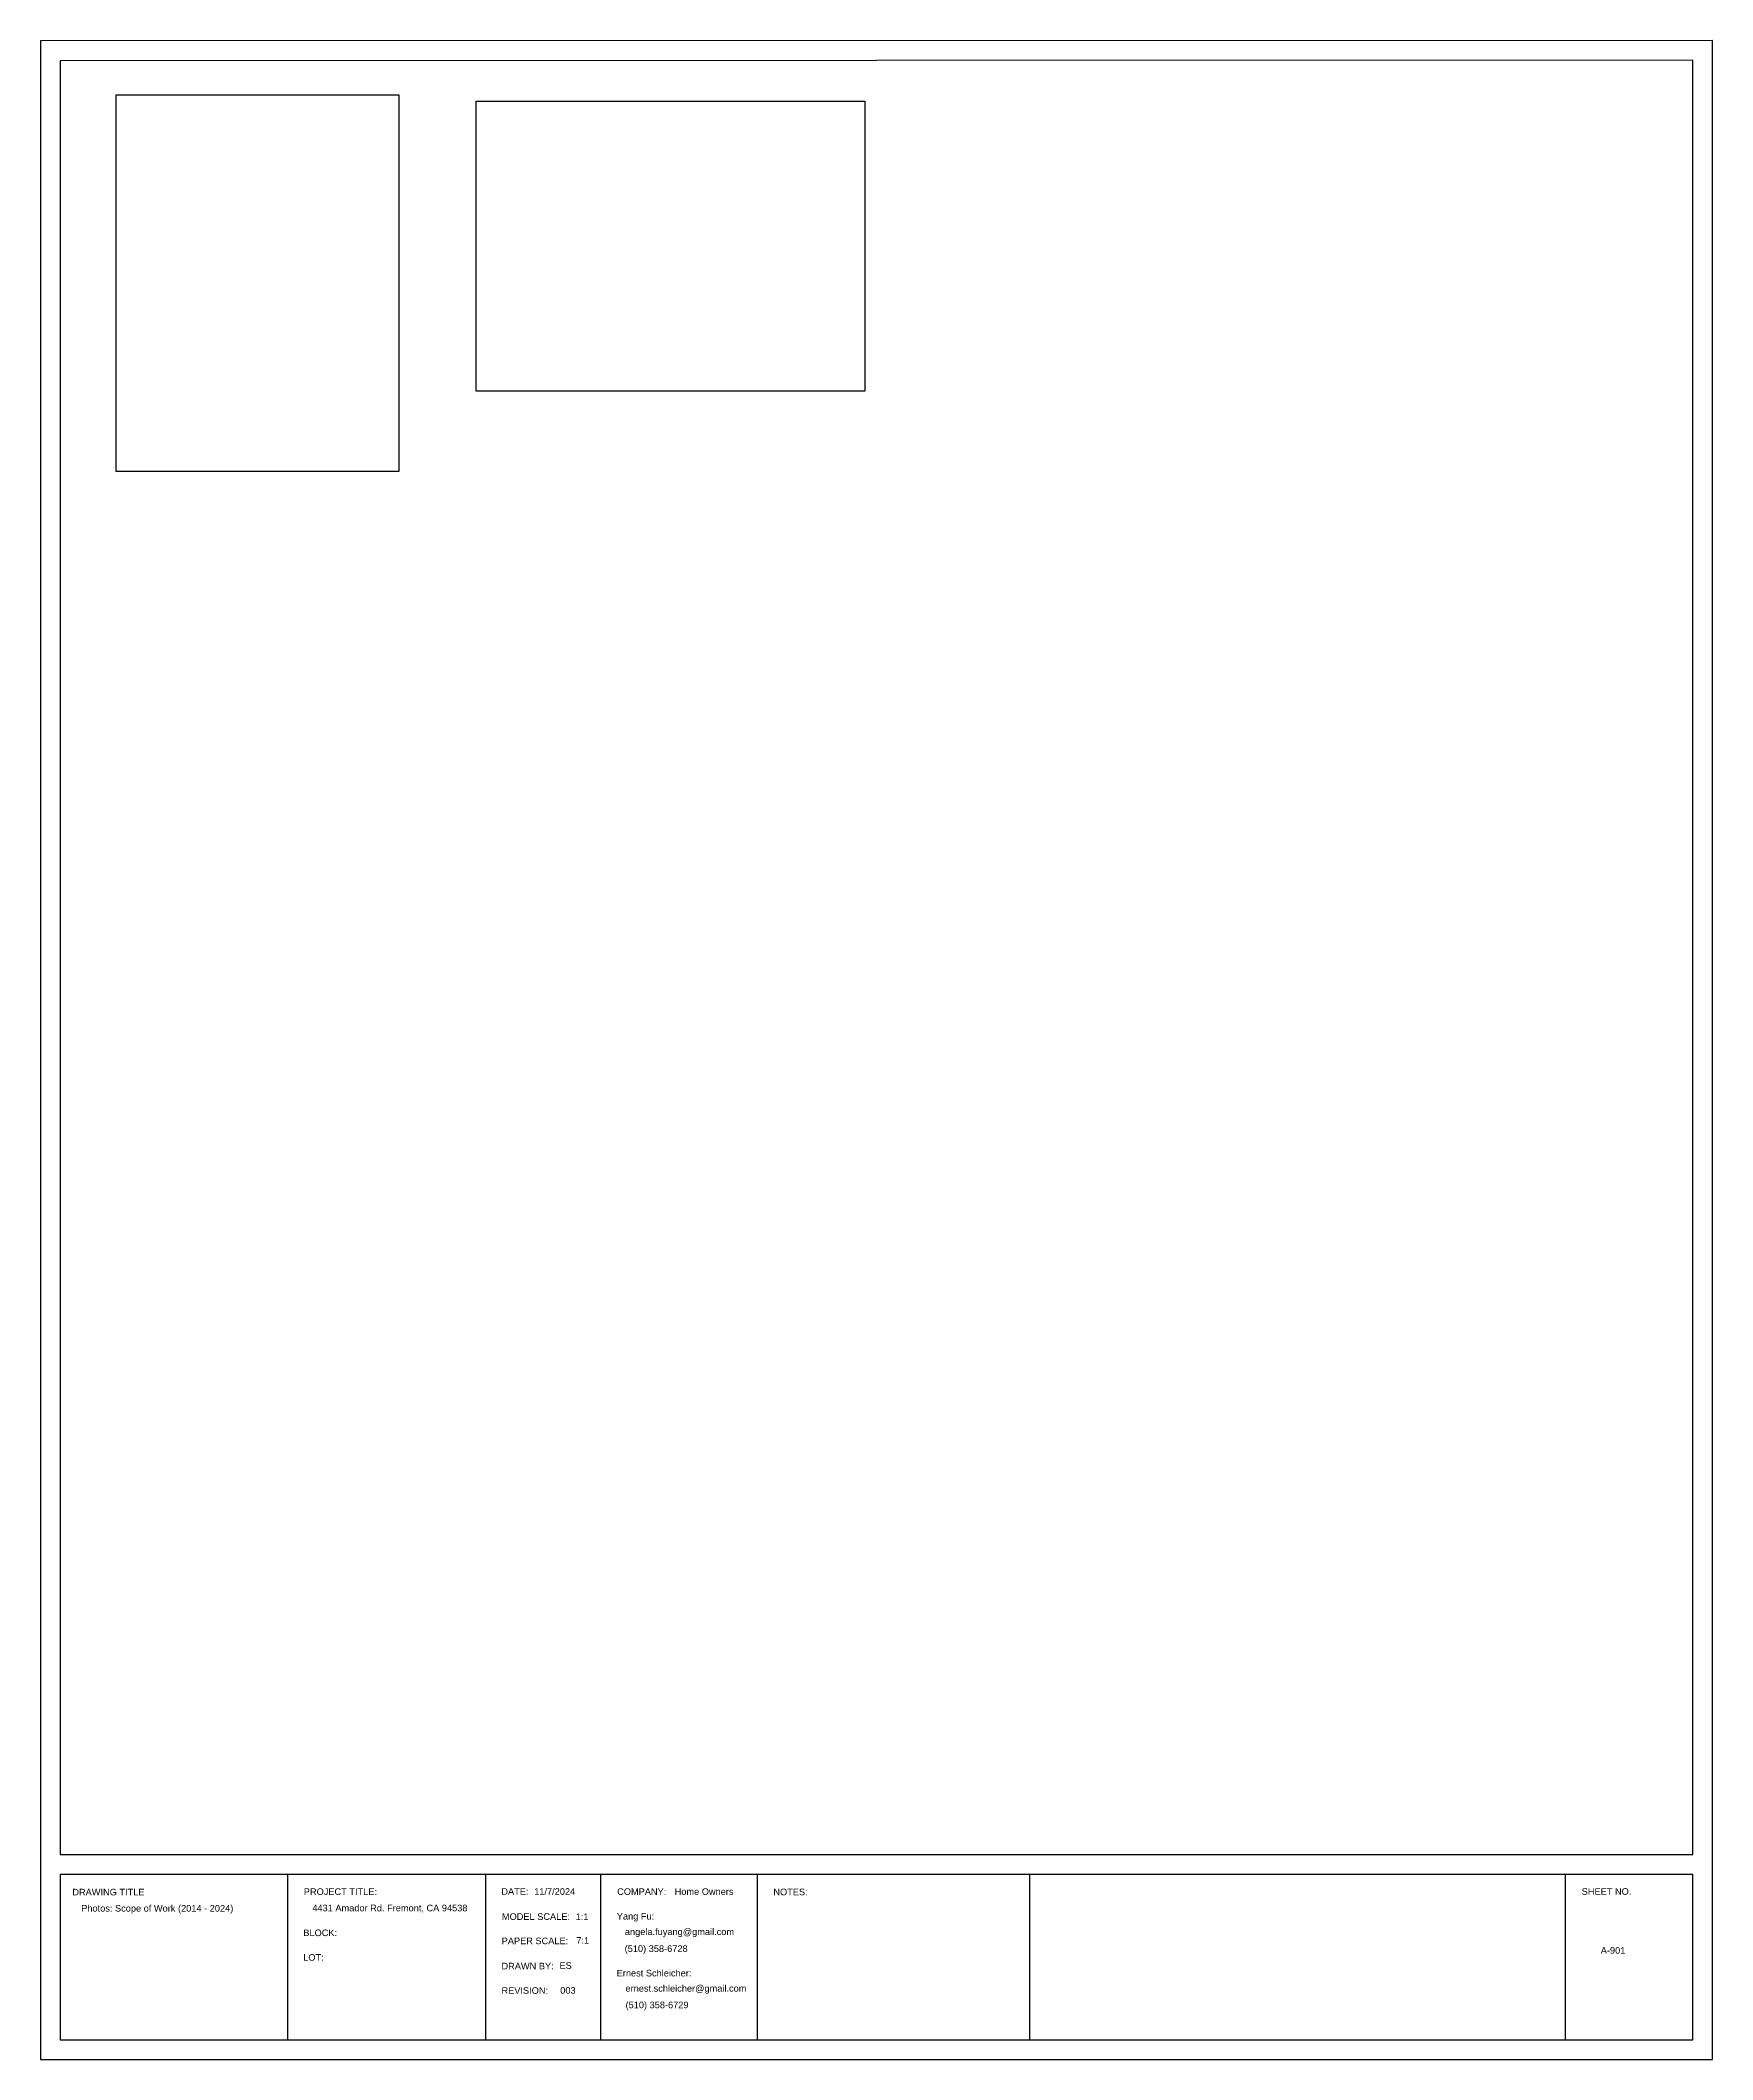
# Model space of a CAD drawing. Header units: inches. Extents: x 0 to 507, y 0 to 613.
import ezdxf

# ---------------------------------------------------------------- set-up
doc = ezdxf.new("R2010")
doc.units = ezdxf.units.IN
doc.header["$MEASUREMENT"] = 0
doc.layers.add('00-page-edge', color=7, linetype='Continuous', lineweight=9)
doc.styles.get("Standard").update_dxf_attribs({"font": 'Arial.ttf', "height": 2})
picture_1 = doc.add_image_def('image1.jpeg', size_in_pixel=(768, 1024))
picture_2 = doc.add_image_def('image2.jpeg', size_in_pixel=(1026, 766))

msp = doc.modelspace()

# ---------------------------------------------------------------- linework, layer by layer
for p, q in [((6, 62.27), (501.14, 62.27)), ((6, 56.27), (501.14, 56.27)), ((74.98, 56.27), (74.98, 6)), ((169.91, 56.27), (169.91, 6)), ((217.4, 56.27), (217.4, 6)), ((299.98, 56.27), (299.98, 6)), ((6, 50.27), (6, 50.27)), ((6, 50.27), (6, 50.27)), ((6, 48), (6, 48)), ((6, 48), (6, 48))]:
    msp.add_line(p, q)
at = {"layer": '00-page-edge', "lineweight": -3}
for p, q in [((501.14, 612.53), (501.14, 612.54)), ((507.14, 0), (507.14, 612.54)), ((507.14, 612.53), (0, 612.36)), ((0, 612.36), (0, 0)), ((501.14, 606.53), (6, 606.36)), ((501.14, 62.27), (501.14, 606.53)), ((6, 606.36), (6, 62.27)), ((6, 56.27), (6, 6)), ((134.96, 56.27), (134.96, 6)), ((462.52, 6), (462.52, 56.27)), ((501.14, 6), (501.14, 56.27)), ((0, 0), (507.14, 0)), ((6, 6), (501.14, 6))]:
    msp.add_line(p, q, dxfattribs=at)

# ---------------------------------------------------------------- texts
for s, p in [('DRAWING TITLE', (9.69, 49.81)), ('PROJECT TITLE:', (79.89, 49.95)), ('DATE:', (139.79, 50)), ('11/7/2024', (149.76, 50)), ('COMPANY:', (174.92, 49.96)), ('Home Owners', (192.35, 49.97)), ('NOTES:', (222.29, 49.86)), ('SHEET NO.', (467.44, 50)), ('Photos: Scope of Work (2014 - 2024)', (12.38, 44.9)), ('4431 Amador Rd. Fremont, CA 94538', (82.47, 44.99)), ('MODEL SCALE:', (139.96, 42.39)), ('1:1', (162.33, 42.34)), ('Yang Fu:', (174.81, 42.5)), ('BLOCK:', (79.74, 37.46)), ('PAPER SCALE:', (139.89, 35.02)), ('7:1', (162.52, 35.15)), ('angela.fuyang@gmail.com', (177.26, 37.78)), ('LOT:', (79.71, 30)), ('(510) 358-6728', (177.19, 32.67)), ('A-901', (473.22, 32.13)), ('DRAWN BY:', (139.84, 27.37)), ('ES', (157.43, 27.54)), ('Ernest Schleicher:', (174.77, 25.23)), ('REVISION:', (139.83, 19.96)), ('003', (157.66, 20.01)), ('ernest.schleicher@gmail.com', (177.44, 20.62)), ('(510) 358-6729', (177.46, 15.59))]:
    msp.add_text(s, height=2).set_placement(p)

# ---------------------------------------------------------------- pictures from other files: only their frames are drawn
image = msp.add_image(picture_1, insert=(22.96, 481.73), size_in_units=(85.74, 114.32))
image.dxf.flags = 7
image = msp.add_image(picture_2, insert=(132.2, 506.17), size_in_units=(117.8, 87.95))
image.dxf.flags = 7

doc.saveas('drawing.dxf')
